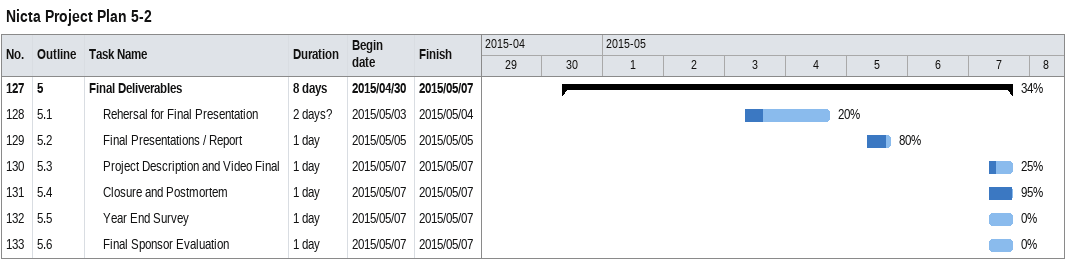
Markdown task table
Nicta Project Plan 5-2

| ID | WBS | Task | Duration | Start | Finish | % complete |
|---|---|---|---|---|---|---|
| 127 | 5 | **Final Deliverables** | 8d | 2015-04-30 | 2015-05-07 | 34 |
| 128 | 5.1 | Rehersal for Final Presentation | 2d? | 2015-05-03 | 2015-05-04 | 20 |
| 129 | 5.2 | Final Presentations / Report | 1d | 2015-05-05 | 2015-05-05 | 80 |
| 130 | 5.3 | Project Description and Video Final | 1d | 2015-05-07 | 2015-05-07 | 25 |
| 131 | 5.4 | Closure and Postmortem | 1d | 2015-05-07 | 2015-05-07 | 95 |
| 132 | 5.5 | Year End Survey | 1d | 2015-05-07 | 2015-05-07 | 0 |
| 133 | 5.6 | Final Sponsor Evaluation | 1d | 2015-05-07 | 2015-05-07 | 0 |
